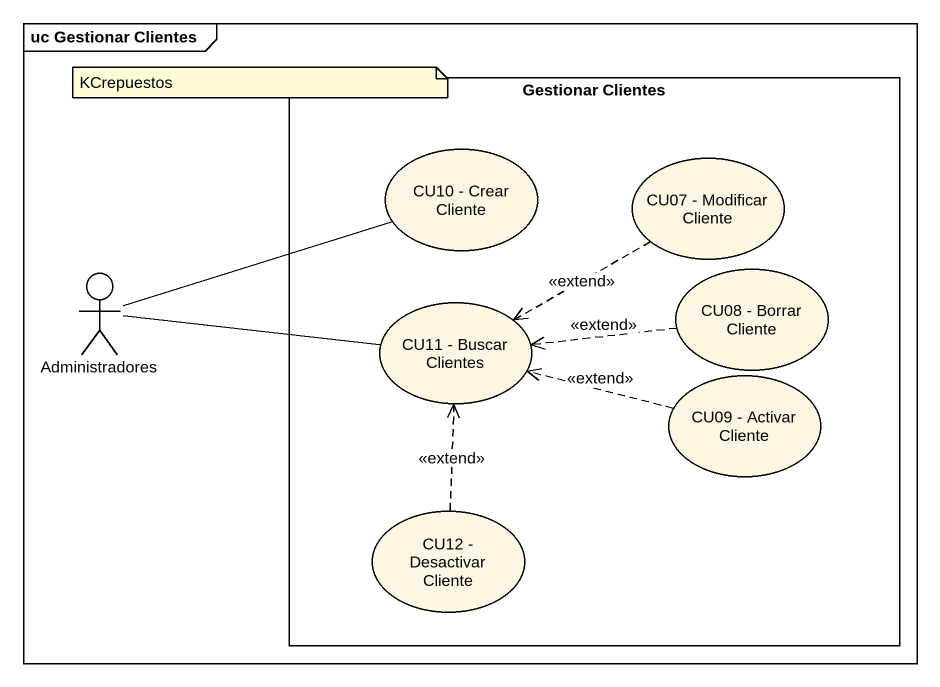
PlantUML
@startuml
mainframe uc Gestionar Clientes
rectangle "Gestionar Clientes" as Gestionar_Clientes {
  usecase "CU10 - Crear Cliente" as CU10_Crear_Cliente
  usecase "CU07 - Modificar Cliente" as CU07_Modificar_Cliente
  usecase "CU08 - Borrar Cliente" as CU08_Borrar_Cliente
  usecase "CU11 - Buscar Clientes" as CU11_Buscar_Clientes
  usecase "CU09 - Activar Cliente" as CU09_Activar_Cliente
  usecase "CU12 - Desactivar Cliente" as CU12_Desactivar_Cliente
}
actor Administradores
CU10_Crear_Cliente -left- Administradores
CU07_Modificar_Cliente .left.> CU11_Buscar_Clientes : <<extend>>
Administradores -right- CU11_Buscar_Clientes
CU08_Borrar_Cliente .left.> CU11_Buscar_Clientes : <<extend>>
CU09_Activar_Cliente .left.> CU11_Buscar_Clientes : <<extend>>
CU12_Desactivar_Cliente .up.> CU11_Buscar_Clientes : <<extend>>
note as N1
  KCrepuestos
end note
@enduml
